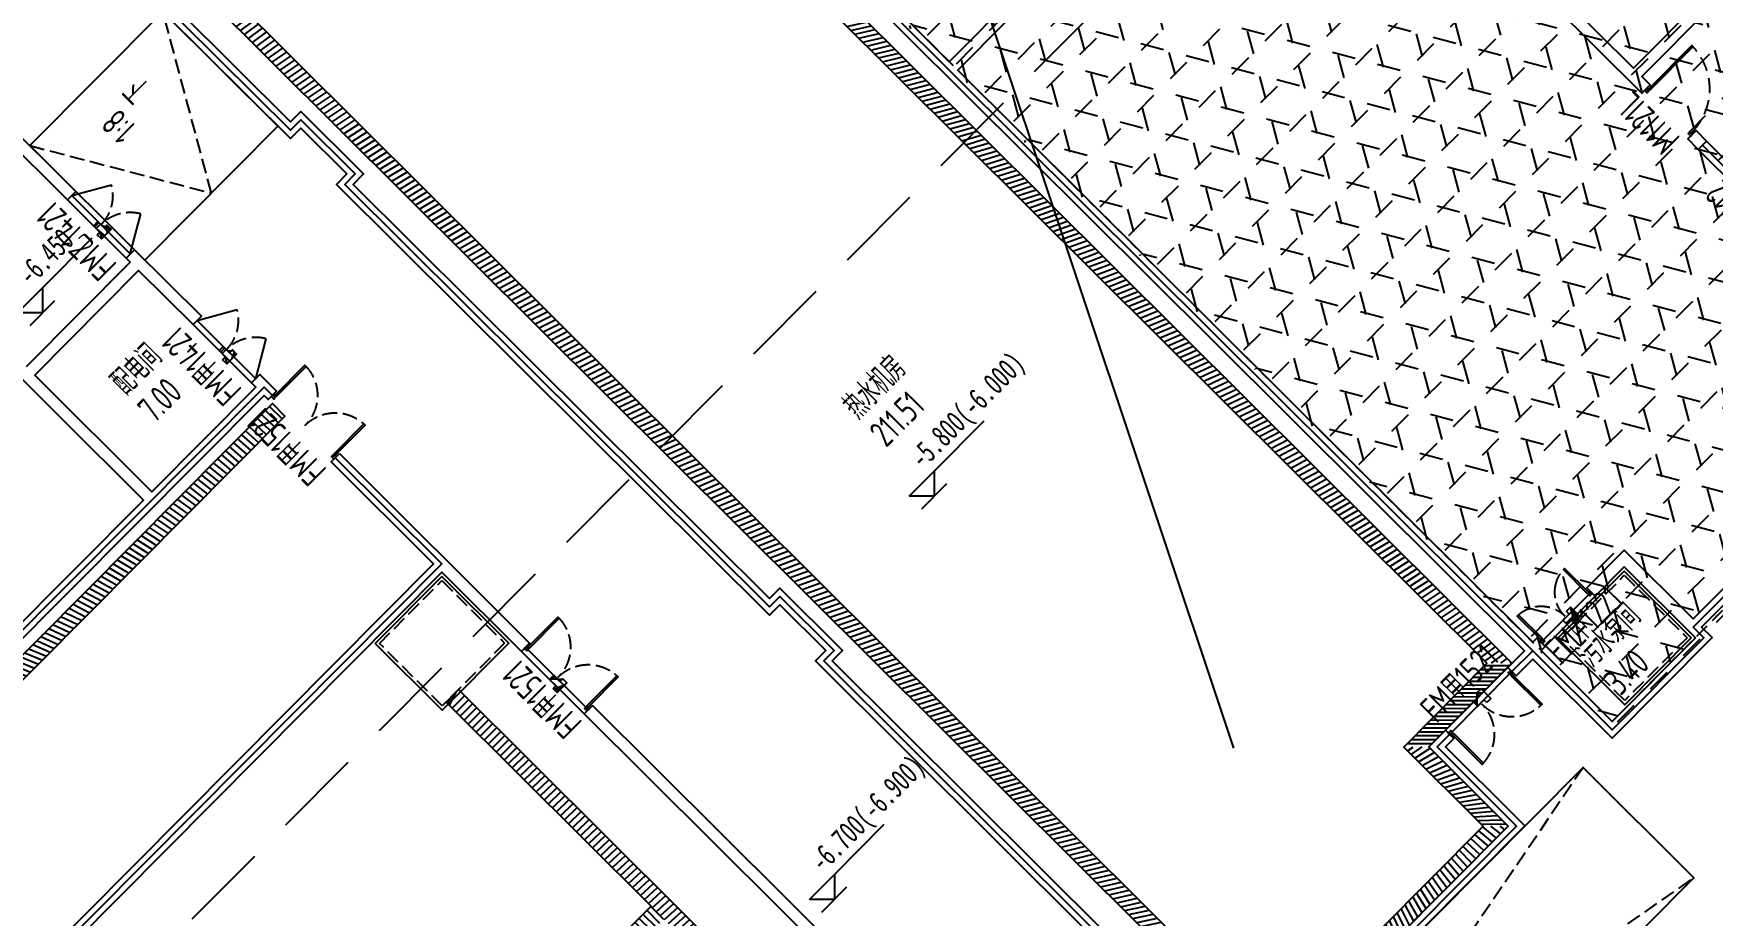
# Model space of a CAD drawing. Extents: x 517381295 to 519272522, y 3499086963 to 3500603577.
# Drawn here: x 518799717 to 518828179, y 3499846103 to 3499861043 of the extents above; entities that cross this region are included whole.
import ezdxf

# ---------------------------------------------------------------- set-up
doc = ezdxf.new("R2010")
doc.units = 0
doc.header["$LTSCALE"] = 1000
doc.header["$MEASUREMENT"] = 0
for name, pattern in [('DASH', [0.35, 0.25, -0.1]), ('DASHED', [0.75, 0.5, -0.25]), ('HIDDEN', [0.375, 0.25, -0.125])]:
    doc.linetypes.add(name, pattern=pattern)
doc.layers.get('0').update_dxf_attribs({"linetype": 'CONTINUOUS'})
doc.layers.get('DEFPOINTS').update_dxf_attribs({"color": 8, "linetype": 'CONTINUOUS'})
for name, color, linetype in [('A10-plan_B1_SEN23VEG_设计区$0$AE-WALL', 255, 'CONTINUOUS'), ('AD-AREA-USNO', 13, 'CONTINUOUS'), ('AD-INDX', 43, 'CONTINUOUS'), ('AD-LEVL-HIGH', 61, 'CONTINUOUS'), ('AD-NAME-ROOM', 9, 'CONTINUOUS'), ('AD-NUMB', 205, 'CONTINUOUS'), ('AD-SIGN', 195, 'CONTINUOUS'), ('AE-ABOV', 154, 'HIDDEN'), ('AE-DICH-ARCH', 84, 'CONTINUOUS'), ('AE-DOOR-INSD', 61, 'CONTINUOUS'), ('AE-FLOR', 151, 'CONTINUOUS'), ('AE-HOLE', 211, 'CONTINUOUS'), ('AE-STAR', 51, 'CONTINUOUS'), ('AE-WALL', 255, 'CONTINUOUS'), ('AE-WALL-HACH', 15, 'CONTINUOUS'), ('AE-WIND', 11, 'CONTINUOUS'), ('C-XREF-EXT', 7, 'CONTINUOUS')]:
    doc.layers.add(name, color=color, linetype=linetype)
doc.layers.add('修改圈注', color=2, linetype='CONTINUOUS', plot=False)
doc.styles.add('TH-STYLE1', font='STFANGSO.TTF', dxfattribs={"width": 0.699999988079071})
doc.styles.add('TH-STYLE3', font='tssdeng.shx', dxfattribs={"width": 0.699999988079071, "bigfont": 'tssdchn.shx'})
doc.linetypes.add('ZIGZAG', pattern='A,0.0001,-0.2,[131,ltypeshp.shx,S=0.2,R=0,X=-0.2,Y=0],-0.4,[131,ltypeshp.shx,S=0.2,R=180,X=0.2,Y=0],-0.2', length=0.8001)

# ---------------------------------------------------------------- blocks, each defined once
blk = doc.blocks.new('*U335')
for points in [[(30, 30), (60, 30), (60.00000000000001, 750), (30.00000000000001, 750)], [(1470, 30), (1440, 30), (1440, 750), (1470, 750)]]:
    blk.add_lwpolyline(points, close=True)
for points in [[(30, 0), (30, 30), (0, 30), (0, -30), (60, -30), (60, 0), (30, 0)], [(1470, 0), (1470, 30), (1500, 30), (1500, -30), (1440, -30), (1440, 0), (1470, 0)]]:
    blk.add_lwpolyline(points)
at = {"linetype": 'DASH'}
for centre, start, end in [((30, 30), 0, 90), ((1470, 30), 90, 180)]:
    blk.add_arc(centre, 720, start, end, dxfattribs=at)
at = {"layer": 'A10-plan_B1_SEN23VEG_设计区$0$AE-WALL'}
for points in [[(0, -100), (0, 100)], [(1500, -100), (1500, 100)]]:
    blk.add_lwpolyline(points, dxfattribs=at)
blk = doc.blocks.new('*U338')
for p, q in [((0, 0), (350, -606.2177826491071)), ((1400, 0), (1050, -606.2177826491071))]:
    blk.add_line(p, q)
at = {"linetype": 'DASH'}
for centre, start, end in [((0, 0), 300.0000000000038, 0), ((1400, 0), 180, 239.9999999999962)]:
    blk.add_arc(centre, 700, start, end, dxfattribs=at)
blk = doc.blocks.new('*U334')
blk.add_lwpolyline([(30, 30), (60, 30), (60.00000000000008, 1070), (30.00000000000007, 1070)], close=True)
for points in [[(30, 0), (30, 30), (0, 30), (0, -30), (60, -30), (60, 0), (30, 0)], [(1070, 0), (1070, 30), (1100, 30), (1100, -30), (1040, -30), (1040, 0), (1070, 0)]]:
    blk.add_lwpolyline(points)
at = {"linetype": 'HIDDEN'}
blk.add_arc((30, 30), 1040, 0, 90, dxfattribs=at)
blk = doc.blocks.new('$WINLIB2D$00000002')
at = {"color": 0}
for points in [[(-0.5000000029504008, 0.5), (0.4999999970495992, 0.5)], [(-0.5000000029504008, 0.5), (-0.5000000029504008, -0.5)], [(0.4999999970495992, 0.5), (0.4999999970495992, -0.5)], [(0.5000000029504008, 0), (-0.4999999970495992, 0)], [(-0.5000000029504008, -0.5), (0.4999999970495992, -0.5)]]:
    blk.add_lwpolyline(points, dxfattribs=at)
blk = doc.blocks.new('*U336')
for points in [[(30, 30), (60, 30), (60, 600), (30, 600)], [(1170, 30), (1140, 30), (1140, 600), (1170, 600)]]:
    blk.add_lwpolyline(points, close=True)
for points in [[(30, 0), (30, 30), (0, 30), (0, -30), (60, -30), (60, 0), (30, 0)], [(1170, 0), (1170, 30), (1200, 30), (1200, -30), (1140, -30), (1140, 0), (1170, 0)]]:
    blk.add_lwpolyline(points)
at = {"linetype": 'DASH'}
for centre, start, end in [((30, 30), 0, 90), ((1170, 30), 90, 180)]:
    blk.add_arc(centre, 570, start, end, dxfattribs=at)
at = {"layer": 'A10-plan_B1_SEN23VEG_设计区$0$AE-WALL'}
for points in [[(0, -100), (0, 100)], [(1200, -100), (1200, 100)]]:
    blk.add_lwpolyline(points, dxfattribs=at)
blk = doc.blocks.new('*U348')
at = {"layer": 'AD-SIGN'}
h = blk.add_hatch(dxfattribs=at)
h.set_pattern_fill('ANSI31', color=256, scale=500, angle=360.0000000234385, style=0)
h.set_pattern_definition([(45.00000002343853, (-50, 1.86887473e-08), (-44.19417384223812, 44.19417380608032), [])])
h.paths.add_polyline_path([(149.6666666059755, -66.6666665188968), (149.6666665705852, 0), (0, 6.39898542e-08), (3.02679837e-08, 99.99991901970185), (149.6666665286757, 99.99991903289768), (149.666666514473, 166.6673447042703), (249.666666514473, 166.6673447042703), (249.666666514473, -66.66666651889679)])
at = {"layer": 'AD-SIGN', "const_width": 20}
blk.add_lwpolyline([(149.666666514473, 166.6673447042703), (149.6666665286757, 99.99991896748544), (3.02679837e-08, 99.99991901970185), (0, 5.59416503e-08), (149.6666665705852, 0), (149.6666666059755, -66.6666665188968)], dxfattribs=at)
at = {"layer": 'DEFPOINTS'}
blk.add_lwpolyline([(149.6666666059755, -66.6666665188968), (149.6666665705852, 0), (0, 6.39898542e-08), (3.02679837e-08, 99.99991901970185), (149.6666665286757, 99.99991903289768), (149.666666514473, 166.6673447042703), (249.666666514473, 166.6673447042703), (249.666666514473, -66.66666651889679)], close=True, dxfattribs=at)
blk = doc.blocks.new('fhfshgfdshdshhdshds')
at = {"layer": 'AE-FLOR'}
for points in [[(16650.00002193451, 71299.99999713898), (16650.00002241135, 69900.00000309944)], [(16750.00001049042, 71299.99999666214), (16750.00001382828, 69900.00000739098)], [(16650.02461957932, 68299.99999642372), (16650.00001335144, 66900.00000500679)], [(16750.02461051941, 68299.99823975563), (16749.99998664856, 66899.99827194214)], [(16649.99483299255, 60450.00000286102), (16649.99483108521, 58950.00000119209)], [(16749.99482917786, 60450.00000238419), (16749.99482917786, 58950.00000143051)]]:
    blk.add_lwpolyline(points, dxfattribs=at)
for points, elevation in [([(26749.99998283386, 48400.00005888939), (28250.00002670288, 48400.0000731945)], 2.675193063991243e-07), ([(26749.99998474121, 48300.00005841255), (28250.00002908707, 48300.00007224083)], 2.675193063991243e-07), ([(28949.9999871254, 48299.99999284744), (30150.00002193451, 48300.00002622604)], 1.650344547500239e-08), ([(28950.00000286102, 48199.99999284744), (30150.00002098083, 48200.00002574921)], 1.650344547500239e-08)]:
    blk.add_lwpolyline(points, dxfattribs=dict(at, elevation=elevation))
at = {"layer": 'AE-WALL'}
for points in [[(16649.99999523163, 72900.00003957748), (16650.00001430511, 71299.99999713898), (16849.99995708466, 71299.99854803085), (16849.99999427795, 73100.00005292892)], [(13950.00001049042, 72900.00001764297), (13950.00001621246, 66800.00002193451), (10599.88110256195, 66800.00006365776)], [(10399.8796005249, 66600.00004673004), (16649.99480104446, 66600.00001764297), (16649.99479389191, 66499.9876446724), (16849.99483680725, 66499.98762989044), (16849.99482536316, 66499.9876229763), (16850.01096248627, 66899.99852609634), (16650.00001239777, 66900.00000596046), (16649.99999475479, 66800.00001311302), (14150.0000038147, 66800.00001621246), (14150.00001335144, 69600.0000231266), (16650.00002098083, 69600.00000405312), (16650.02461528778, 68299.99999594688), (16850.0000128746, 68299.99849128723), (16850.00000095367, 69899.99849414825), (16650.00000190735, 69900.00001907349), (16649.9999961853, 69800.00001955032), (14149.99999237061, 69800.00002145767)], [(20050.00001621246, 72400.00002002716), (20049.99998855591, 69350.00000047684), (20299.99997138977, 69350.00002074242), (20299.99997997284, 68250.00000786781), (20049.99999046326, 68250.00001239777), (20049.99999427795, 57900.00000047684), (20299.99999523163, 57900.00000071526), (20299.9999961853, 56800.00000119209), (20049.99995708466, 56800.00000286102), (20049.99997520447, 48150.00000238419)], [(20249.99991321564, 46300.00007772446), (26549.99999713898, 46300.00004577637), (26549.99997186661, 46500.0001783371), (26549.99996423721, 48200.00018167496), (26750.00001859665, 48200.00004410744), (26750.00001192093, 48400.00004506111), (26349.99990415573, 48400.00004482269), (26350.00001335144, 46500.00013566017), (20249.99993133545, 46500.00005483627)], [(20249.99990510941, 48350.00002622604), (20249.9999666214, 56600.00000095367), (20499.99998998642, 56600.00000238419), (20499.99998569489, 58100.00001049042), (20249.99991989136, 58100.00001525879), (20249.99998044968, 68050.00002121925), (20499.99997138977, 68050.00002169609), (20499.99996376038, 69550.00002241135), (20249.99993515015, 69550.00000071526), (20250.00001239777, 72200.00001811981)], [(28650.00001859665, 69100.00001215935), (28650.00001239777, 55850.00004196167), (28650.00003433228, 48400.00006651878), (28250.00000476837, 48400.00009346008), (28250.00002622604, 48200.0000743866), (28650.00001382828, 48200.00006961823), (28650.00001525879, 46300.00006771088), (31049.99998235703, 46300.00008916855), (31050.00000572205, 46550.00006580353), (32149.99998950958, 46550.00008821487)], [(32350.00000905991, 46750.0000872612), (31050.00001049042, 46750.00008296967), (31050.00001621246, 48399.99999666214), (30150.00000715256, 48399.99997854233), (30150.00001525879, 48199.99997806549), (30850.00001621246, 48199.99999380112), (30849.99999904633, 46500.00009965897), (28850.00000858307, 46500.00006771088), (28850.00000190735, 48199.99999904633), (28949.99999046326, 48199.99999666214), (28950.00000476837, 48399.99998903275), (28850.00000762939, 48399.99999046326), (28850.00001430511, 62150.00002717972), (32350.00000190735, 62150.000020504)], [(32150.00000190735, 62350.00001001358), (28850.00001192093, 62350.00004768372), (28850.0000333786, 64300.00002408028)], [(40349.99452400208, 53850.00004148483), (36949.99478721619, 53850.00007200241), (36949.994784832, 53650.00007271767), (36749.99478912354, 53650.0000770092), (36749.99484920502, 56900.00003838539)], [(36949.99485111237, 56700.00001144409), (36949.9947924614, 54050.00007820129), (40349.99450588226, 54050.00003671646)]]:
    blk.add_lwpolyline(points, dxfattribs=at)
for points in [[(16849.99480247498, 64999.98764681816), (16849.99477148056, 60450.00002765656), (16649.99483299255, 60450.00000286102), (16649.99483203888, 62349.9999806881), (49.99996376037598, 62350.00000238419), (49.99997425079346, 62550.0000026226), (2049.997319221497, 62550.00001883507), (2050.00571680069, 64450.00000143051), (1949.999972343445, 64450.00000905991), (1949.999981880188, 64650.00000333786), (2250.006593227386, 64650.00000333786), (2249.997294902802, 62550.0000576973), (16649.9948425293, 62550.00009775162), (16649.99482822418, 64999.98761987686), (16849.99480342865, 64999.98763871193)], [(16849.99482440948, 58950.00000405312), (16649.99483108521, 58950.00000119209), (16649.99474811554, 49650.00086927414), (16849.99474382401, 49650.00087404251)], [(36749.9948425293, 52300.00006532669), (36749.99482631683, 52550.00005340576), (36949.99479007721, 52550.00009250641), (36949.9948387146, 52300.00006246567), (36749.99485015869, 52300.00006437302)]]:
    blk.add_lwpolyline(points, close=True, dxfattribs=at)
at = {"layer": 'AE-WALL-HACH', "linetype": 'ZIGZAG', "ltscale": 0.5}
for points in [[(26750.0000667572, 48300.00004577637), (26449.9999704361, 48300.00021648407), (26450.00000190735, 46400.00013756752), (20149.99992847443, 46400.00004720688), (20149.99990653992, 46950.000020504), (20399.99998474121, 46950), (20399.9999961853, 48250.00000047684), (20149.99991035461, 48250.00002980232), (20149.99995422363, 56700.00000286102), (20399.99999427795, 56700.00000095367), (20399.99998855591, 58000.00000190735), (20149.99996709824, 58000.00000119209), (20149.99998092651, 68150.00001716614), (20399.99997234344, 68150.00001740456), (20399.99999523163, 69450.00000023842), (20149.99997758865, 69450.00002217293), (20150, 72900.00002217293)], [(28250.00001621246, 48300.00007367134), (28750.00008964539, 48300.00007200241), (28749.99997663498, 69800.00007534027), (30849.99999666214, 69800.00011825562), (30850.00001144409, 72299.99999260902), (31149.99996566772, 72299.99999308586)], [(10499.94769859314, 69400.00000071526), (10499.94769477844, 66700.00396084785), (16750.00691604614, 66699.74798870087), (16750.00691413879, 66499.98763871193)], [(16750.00691509247, 64999.9876294136), (16750.00691461563, 62449.9999806881), (49.99995899200439, 62450.0000026226)], [(35049.73103809357, 46400.00010871887), (32250.00000524521, 46400.00007843971), (32249.9999871254, 46650.00008559227), (30950.00000762939, 46650.0000667572), (30949.99997854233, 46400.00009536743), (28750.00001955032, 46400.00006723404), (28749.99999046326, 48300.0000731945)]]:
    blk.add_lwpolyline(points, dxfattribs=at)
at = {"layer": 'AE-DOOR-INSD'}
for name, p, rotation in [('*U338', (16749.99993133545, 69899.99931430817), 90.00000002375333), ('*U338', (16750.01100254059, 66899.99924135208), 90.00000002375333), ('*U335', (28249.99994850159, 48300.00009536743, 0.211140505990842), 180.0000004087272)]:
    blk.add_blockref(name, p, dxfattribs=dict(at, rotation=rotation))
at = {"layer": 'AE-DOOR-INSD', "extrusion": (-1.037573161622516e-10, 1.506775818160177e-10, -1), "zscale": -1, "rotation": 89.9999999689182}
for p in [(-16749.99480485917, 64999.98761892319, 0.02094687983639887), (-16749.99482917786, 58950.00000143051, 0.02094687983639887)]:
    blk.add_blockref('*U335', p, dxfattribs=at)
at = {"layer": 'AE-DOOR-INSD', "extrusion": (0, 0, -1), "xscale": -1, "zscale": -1, "rotation": 89.99999983505928}
blk.add_blockref('*U334', (-36849.99478340149, 53650.00007820129), dxfattribs=at)
at = {"layer": 'AE-DOOR-INSD', "extrusion": (-1.506775819406491e-10, -1.037573159812602e-10, -1), "zscale": -1, "rotation": 3.774085941958128e-08}
blk.add_blockref('*U336', (-30150.00000715246, 48299.99998474115, -0.6469408755640625), dxfattribs=at)
at = {"layer": 'AE-FLOR'}
for p, rotation in [((16650.0000910759, 70674.83333516121), 269.9999998772625), ((16650.01238441467, 67674.83158540726), 269.9999998772625), ((16649.99490404129, 59774.83334064484), 269.9999998772625), ((27425.16666221619, 48300.00015497208, 2.675193063991243e-07), 4.368512655817757e-07), ((29475.16666984558, 48200.00008916855, 1.650344547500239e-08), 4.368512655817757e-07)]:
    blk.add_blockref('*U348', p, dxfattribs=dict(at, rotation=rotation))
at = {"layer": 'AE-WIND', "xscale": 2000.000000000004, "yscale": 200, "zscale": 1200, "rotation": 90.00000009259264}
blk.add_blockref('$WINLIB2D$00000002', (36849.99484968185, 51300.00007081032), dxfattribs=at)
at = {"layer": 'AD-NUMB', "style": 'TH-STYLE3'}
for s, height, rotation, width, p in [('FM乙1421', 450, 89.99997267924333, 0.699999988079071, (16480.24346590042, 69926.04619860649, -0.6487096976931543)), ('FM甲1421', 450, 90.00002732075669, 0.699999988079071, (16471.56785726547, 66927.90303730965, -0.0227313625389696)), ('FM甲1521', 450, 90.00002732075669, 0.699999988079071, (16524.18877124786, 64952.46739292145, -0.0227313625389696)), ('FM甲1521', 450, 90.00002732075669, 0.699999988079071, (16543.21630382538, 58859.75299453735, -0.0227313625389696)), ('M1121L', 450, 90.06051548239974, 0.699999988079071, (36685.76931476593, 52642.22383522987)), ('C2012', 450, 89.99997267924333, 0.699999988079071, (36695.71386909485, 50688.49734854698, -0.6487096976931543)), ('FM甲1521', 450, 359.999959018865, 0.699999988079071, (26717.99703884125, 48574.2684841156, -0.6136600021865374)), ('FM甲1221', 449.9999999999999, 0.06052914276934143, 0.6999999880790712, (28914.03651475906, 47777.40636181831))]:
    blk.add_text(s, height=height, rotation=rotation, dxfattribs=dict(at, width=width)).set_placement(p)
blk = doc.blocks.new('A$C19A71248')
at = {"layer": 'AE-HOLE', "color": 8, "linetype": 'DASH'}
for points in [[(-62600.00006818771, 8.344650268554688e-06), (-61000.00007581711, -2749.999995231628), (-59400.00006341934, 0)], [(-51500.01016378403, -26099.99996399879), (-58700.01016044617, -27449.99995827675), (-51500.01016616821, -28749.99998998642)]]:
    blk.add_lwpolyline(points, dxfattribs=at)
at = {"layer": 'AE-STAR'}
for points in [[(-62600.00006818771, 8.344650268554688e-06), (-59400.00007247925, 9.059906005859375e-06), (-59400.00007200241, -2749.999999761581), (-62600.00006818771, -2750)], [(-58700.01016139984, -26099.99992704391), (-51500.01016378403, -26099.99992847443), (-51500.01016616821, -28749.99998998642), (-58700.01016283035, -28749.99998927116)]]:
    blk.add_lwpolyline(points, close=True, dxfattribs=at)
blk = doc.blocks.new('集水坑1500x1500x1500（h）')
at = {"layer": 'AE-FLOR'}
blk.add_lwpolyline([(-49.99999952316284, 1550.000000238419), (1550, 1550.000000238419), (1550, -50.00000023841858), (-50.00000047683716, -50.00000047683716)], close=True, dxfattribs=at)
at = {"layer": 'AE-FLOR', "linetype": 'DASH'}
blk.add_lwpolyline([(4.76837158203125e-07, 1500), (1500, 1499.999999761581), (1500, 0), (0, 0)], close=True, dxfattribs=at)
blk = doc.blocks.new('JSK')
at = {"layer": 'AE-DICH-ARCH'}
h = blk.add_hatch(dxfattribs=at)
h.set_pattern_fill('LINE', color=8, scale=99.9999999999994, angle=-45.15729226636613)
h.set_pattern_definition([(359.9999999998357, (7087.290347099304, -18821.83028006554), (2.730757842073217e-10, 95.24999999999989), [])])
h.paths.add_polyline_path([(20749.999751091, 46500.00007390976), (21049.99975728989, 46800.00006222725), (21050.00058269501, 71800.00005555153), (20749.99978637695, 72100.00002932549)])
h = blk.add_hatch(dxfattribs=at)
h.set_pattern_fill('LINE', color=8, scale=99.9999999999994, angle=-45.15729226636613)
h.set_pattern_definition([(359.9999999998357, (14437.28975296021, -32098.52374458313), (2.730757842073217e-10, 95.24999999999989), [])])
h.paths.add_polyline_path([(28349.99957990646, 48399.99998664856), (28349.99961328506, 70600.0000166893), (28049.99961328506, 70600.00001883507), (28049.99958133698, 48699.9999871254)])
h = blk.add_hatch(dxfattribs=at)
h.set_pattern_fill('LINE', color=8, scale=99.9999999999994, angle=44.84270773363387)
h.set_pattern_definition([(90, (3481.226504325867, -9074.21577334404), (-95.24999999999991, 2.730971004893945e-10), [])])
h.paths.add_polyline_path([(6281.226490974426, 66401.49506211281), (16649.99483966827, 66401.49505448341), (16649.99484062195, 66101.49505662918), (5981.226500988007, 66101.49505400658)])
h = blk.add_hatch(dxfattribs=at)
h.set_pattern_fill('LINE', color=8, scale=99.9999999999994, angle=-45.15729226636613)
h.set_pattern_definition([(359.9999999998357, (1478.356452941895, -32148.52353382111), (2.730757842073217e-10, 95.24999999999989), [])])
edge = h.paths.add_edge_path()
edge.add_line((15441.06668281555, 60749.99998044968), (15141.06668047627, 60749.99997948887))
edge.add_line((15141.0666847229, 60649.99998259544), (15141.06668673451, 48550.00025571261))
edge.add_line((15141.06668663025, 48550.00025558472), (15441.06668740547, 48250.00025564617))
edge.add_line((15441.06668758392, 48250.00025582314), (15441.06668717841, 60649.99998356307))
h = blk.add_hatch(dxfattribs=at)
h.set_pattern_fill('LINE', color=8, scale=99.9999999999994, angle=44.84270773363387)
h.set_pattern_definition([(90, (1478.35645198822, -24855.85732102394), (-95.24999999999991, 2.730971004893945e-10), [])])
h.paths.add_polyline_path([(3978.35644865036, 55842.6664686203), (15141.06668567657, 55842.6664686203), (15141.06668758392, 55542.66646885872), (4278.356450080872, 55542.66646838188)])
h = blk.add_hatch(dxfattribs=at)
h.set_pattern_fill('LINE', color=8, scale=99.9999999999994, angle=44.84270773363387)
h.set_pattern_definition([(90, (20749.99463605881, -36248.82728505135), (-95.24999999999991, 2.730971004893945e-10), [])])
h.paths.add_polyline_path([(26049.99950885773, 48699.99999165535), (28050.00009965897, 48700.00005722046), (28349.99957990646, 48399.99998664856), (26349.99950790405, 48399.99999308586)])
h = blk.add_hatch(dxfattribs=at)
h.set_pattern_fill('LINE', color=8, scale=99.9999999999994, angle=-45.15729226636613)
h.set_pattern_definition([(359.9999999998357, (12387.29007005692, -42221.83031439781), (2.730757842073217e-10, 95.24999999999989), [])])
h.paths.add_polyline_path([(26049.99950551987, 46800.00005507469), (26349.99951124191, 46500.00005030632), (26350.00030422211, 48400.00002360344), (26049.99950885773, 48699.99999165535)])
h = blk.add_hatch(dxfattribs=at)
h.set_pattern_fill('LINE', color=8, scale=99.9999999999994, angle=44.84270773363387)
h.set_pattern_definition([(90, (18749.99455881119, -38148.82721543312), (-95.24999999999991, 2.730971004893945e-10), [])])
h.paths.add_polyline_path([(21049.99975156784, 46800.0000679493), (26050.00002336502, 46800.00012612343), (26349.99950551987, 46500.00005626678), (20749.999751091, 46500.00007390976)])
for points in [[(9883.669111728668, 69417.46954226494), (9583.669120788574, 69417.46953487396), (9583.669121742249, 66401.49505400658), (6281.226500034332, 66401.49505448341), (6281.226500511169, 78616.97422885895), (9583.669120788574, 78616.97422862053), (9583.6691198349, 72417.46953558922), (9883.669118881226, 72417.46954011917), (9883.66911315918, 78916.9742372036), (5981.226500511169, 78916.97422885895), (5981.226500988007, 66101.495054245), (16649.99483919144, 66101.49505448341), (16649.99484109879, 66401.4950530529), (9883.669121742249, 66401.4950530529), (9883.669112205505, 69417.46954679489)], [(15141.06668519974, 60649.99998307228), (15141.06667900085, 55842.66647601128), (3978.356449604034, 55842.6664686203), (3978.356450080872, 48250.00025582314), (15441.06668758392, 48250.00025582314), (15441.06668376923, 60749.99998116493), (15141.06668376923, 60749.99997830391)]]:
    blk.add_lwpolyline(points, close=True, dxfattribs=at)
for points in [[(27050.000020504, 72100.00000405312), (20749.99978733063, 72100.00002884865), (20749.999751091, 46500.00007390976), (26349.99950504303, 46500.00005674362), (26349.99950838089, 48399.99999284744), (28349.99958181381, 48399.99998641014), (28349.99961471558, 70600.00001740456)], [(27050.00001955032, 71800.00000429153), (21049.99978733063, 71800.0000257492), (21049.99975156784, 46800.0000679493), (26049.99950456619, 46800.0000565052), (26049.99950838089, 48699.99999189377), (28049.99958133698, 48699.99998736382), (28049.99961328506, 70600.00001883507)]]:
    blk.add_lwpolyline(points, dxfattribs=at)
at = {"layer": 'C-XREF-EXT', "rotation": 359.9999999998357}
for p in [(15049.99483394623, 60749.99998044968), (29250.00003147125, 46600.00007128716)]:
    blk.add_blockref('集水坑1500x1500x1500（h）', p, dxfattribs=at)
blk = doc.blocks.new('*U268')
for p, q in [((-200, 200), (200, 200)), ((0, 0), (-200, 200)), ((200, 200), (0, 0)), ((200, 200), (1000, 200)), ((-200, 0), (200, 0))]:
    blk.add_line(p, q)
at = {"style": 'TH-STYLE1', "width": 0.7}
blk.add_attdef('标高', (280.0674475692795, 333.9894894305617), '', height=250, dxfattribs=at)
blk = doc.blocks.new('gfdgdgfdggggfd')
at = {"layer": 'AD-LEVL-HIGH'}
ref = blk.add_blockref('*U268', (-1213946.801309109, 2946190.28631258), dxfattribs=dict(at, xscale=1.500000000000002, yscale=1.500000000000002, zscale=1.500000000000002, rotation=5.623632054010739e-06))
ref.add_attrib('标高', '-6.450', (-1213775.267261982, 2946640.286295414), dxfattribs={"layer": '0', "height": 374.9999999999951, "rotation": 1.366037834002524e-05, "style": 'TH-STYLE1', "width": 0.7000000000000001})
ref = blk.add_blockref('*U268', (-1205486.362937927, 2933280.533944607), dxfattribs=dict(at, xscale=1.500000000000002, yscale=1.500000000000002, zscale=1.500000000000002, rotation=5.623632054010739e-06))
ref.add_attrib('标高', '-5.800(-6.000)', (-1205314.8288908, 2933730.533927202), dxfattribs={"layer": '0', "height": 374.9999999999949, "rotation": 1.366037834002524e-05, "style": 'TH-STYLE1', "width": 0.7000000000000005})
ref = blk.add_blockref('*U268', (-1211525.273318768, 2929662.734000683), dxfattribs=dict(at, xscale=1.500000000000002, yscale=1.500000000000002, zscale=1.500000000000002, rotation=5.623632054010739e-06))
ref.add_attrib('标高', '-6.700(-6.900)', (-1211353.739265919, 2930112.733978748), dxfattribs={"layer": '0', "height": 374.9999999999951, "rotation": 1.366037834002524e-05, "style": 'TH-STYLE1', "width": 0.7000000000000001})
at = {"layer": 'AD-AREA-USNO', "char_height": 450, "attachment_point": 1, "rotation": 5.709137000437871e-09, "style": 'TH-STYLE3'}
for s, insert in [('7.00', (-1213946.801305294, 2943965.697982788)), ('211.51', (-1205486.362938881, 2934880.533947706)), ('3.40', (-1199686.180230141, 2923085.779996395))]:
    blk.add_mtext(s, dxfattribs=dict(at, insert=insert))
at = {"layer": 'AD-NAME-ROOM', "style": 'TH-STYLE3', "width": 0.699999988079071}
for s, p in [('配电间', (-1213946.80130434, 2944165.697981834)), ('热水机房', (-1205486.36293602, 2935080.533946753)), ('污水泵间', (-1199686.18023777, 2923285.780004501))]:
    blk.add_text(s, height=449.9999999999997, rotation=1.366037834002524e-05, dxfattribs=at).set_placement(p)
blk = doc.blocks.new('ffdgdhgfdagfdahgshdg')
at = {"layer": 'AE-ABOV'}
h = blk.add_hatch(dxfattribs=at)
h.set_pattern_fill('STARS', color=8, scale=500, angle=-45.15729226620186)
h.set_pattern_definition([(3.180554681463517e-15, (0, 0), (-5.684341886080801e-14, 687.4074999999998), [396.8749999999999, -396.8749999999999]), (59.99999999999999, (0, 0), (-595.3123577519515, 343.70375), [396.875, -396.875]), (120, (198.4374990463257, 343.7037501335144), (-595.3123577519514, -343.7037499999998), [396.875, -396.875])])
h.paths.add_polyline_path([(45749.99999380112, 46500.00005030632), (28850.00002861023, 46500.0000500679), (28850.00002861023, 64299.99998402596), (45749.99999237061, 64299.99998426437)])
at = {"layer": 'AE-ABOV', "color": 8}
blk.add_lwpolyline([(45749.99999380112, 46500.00005030632), (28850.00002861023, 46500.0000500679), (28850.00002861023, 64299.99998402596), (45749.99999237061, 64299.99998426437)], close=True, dxfattribs=at)

msp = doc.modelspace()

# ---------------------------------------------------------------- linework, layer by layer
at = {"layer": 'AD-INDX', "linetype": 'DASHED', "ltscale": 3}
msp.add_line((518914523.5731389, 3499958775.39372), (518790600.7238483, 3499834170.266816), dxfattribs=at)
at = {"layer": 'AD-SIGN'}
msp.add_lwpolyline([(518800782.2762858, 3499860279.371928, 0, 0, 0), (518801716.8782207, 3499859349.887427, 124.9999999999999, 0, 0), (518801894.1395494, 3499859173.596698, 0, 0, 0)], format="xyseb", dxfattribs=at)
at = {"layer": '修改圈注', "color": 5}
msp.add_lwpolyline([(518820065.5788668, 3499848935.607075), (518725147.3236822, 3500133265.939648)], dxfattribs=at)

# ---------------------------------------------------------------- block references
at = {"rotation": 45.15729226620189}
for name, p in [('gfdgdgfdggggfd', (521744880.585254, 3498639509.556222)), ('A$C19A71248', (518843797.2145482, 3499903531.135991))]:
    msp.add_blockref(name, p, dxfattribs=at)
at = {"layer": 'C-XREF-EXT'}
for name, p, rotation in [('fhfshgfdshdshhdshds', (518839106.9009609, 3499796143.690385), 45.15729226620189), ('JSK', (518839106.90096, 3499796143.690385), 45.15729226636613), ('ffdgdhgfdagfdahgshdg', (518839106.9009595, 3499796143.690385), 45.15729226620189)]:
    msp.add_blockref(name, p, dxfattribs=dict(at, rotation=rotation))

# ---------------------------------------------------------------- texts
at = {"layer": 'AD-NAME-ROOM', "style": 'TH-STYLE3', "width": 0.699999988079071}
for s, p in [('下', (518801732.2034995, 3499860137.256799)), ('1:8', (518801491.1150338, 3499859460.310604))]:
    msp.add_text(s, height=449.9999999999997, rotation=135.1572737049166, dxfattribs=at).set_placement(p)

doc.saveas('drawing.dxf')
